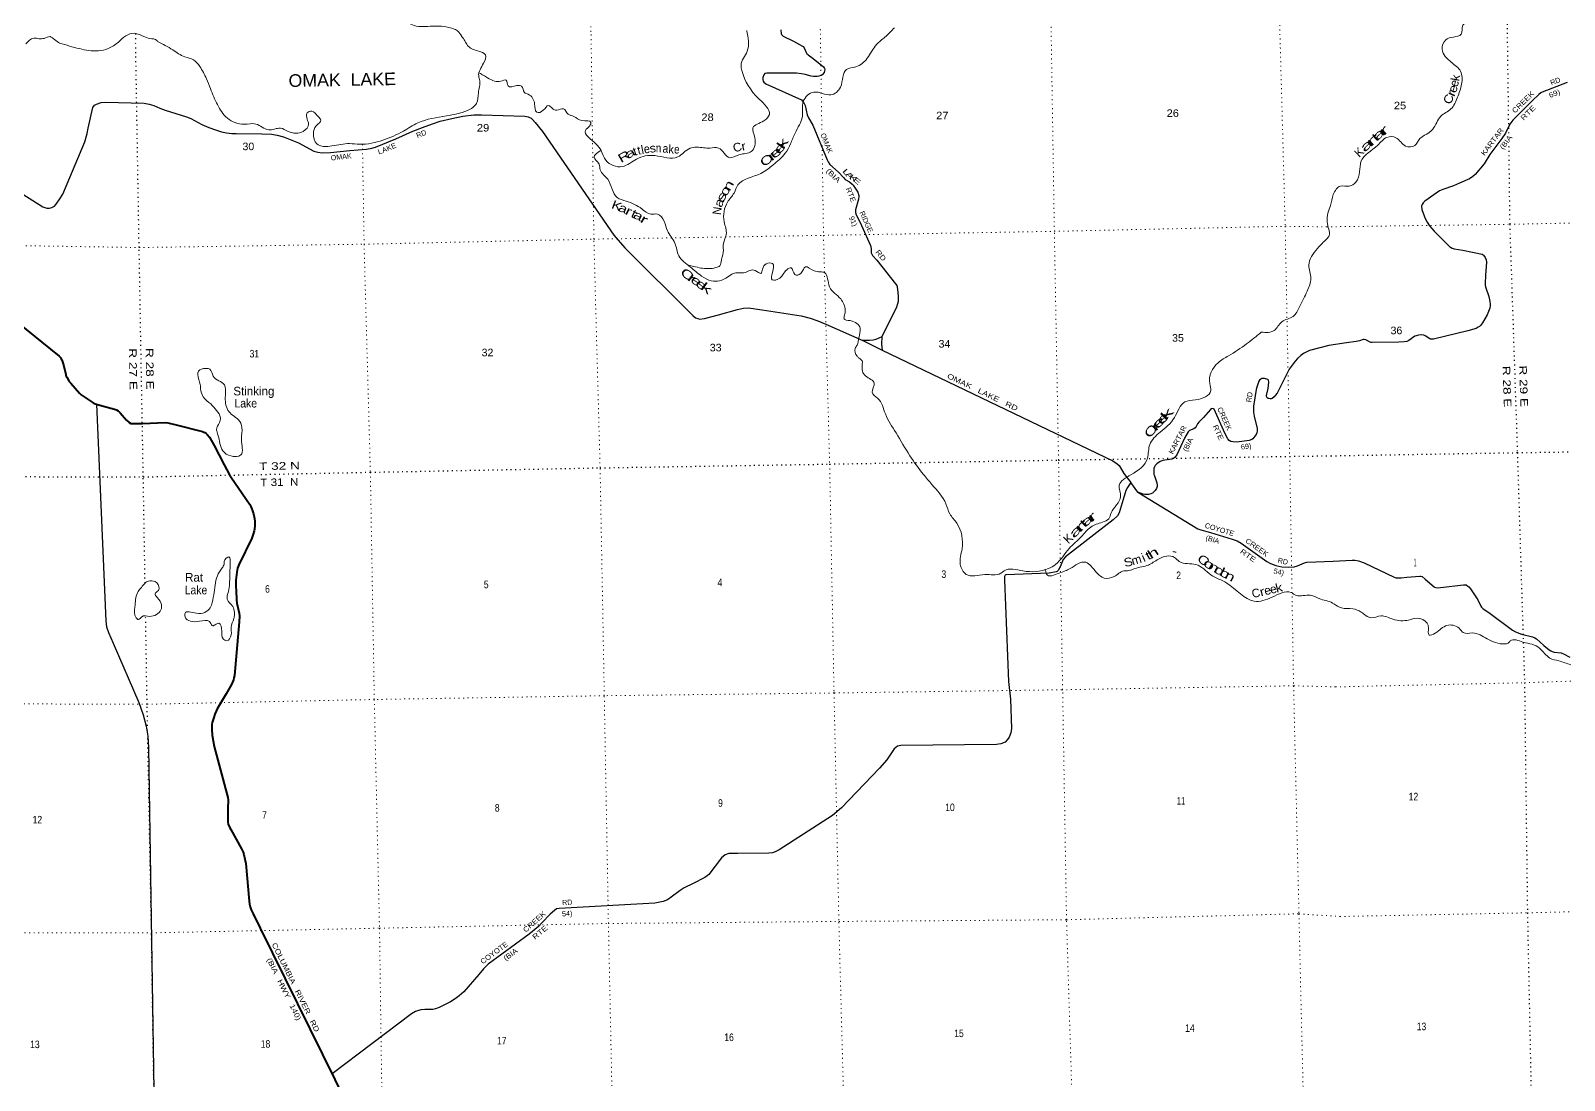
# Model space of a CAD drawing. Header units: feet. Extents: x 244583 to 493183, y 184934 to 372822.
# Drawn here: x 399801 to 435380, y 254993 to 279355 of the extents above; entities that cross this region are included whole.
import ezdxf
from ezdxf.enums import TextEntityAlignment as Align

# ---------------------------------------------------------------- set-up
doc = ezdxf.new("R2010")
doc.units = ezdxf.units.FT
doc.header["$LTSCALE"] = 70
doc.linetypes.add('DOTTED', pattern=[1.5, 0.3, -1.2])
for name, color, linetype, lineweight in [('26', 7, 'Continuous', 40), ('29', 7, 'Continuous', 25), ('30', 7, 'Continuous', 25), ('39', 7, 'Continuous', 13), ('6', 7, 'DOTTED', 25), ('7', 7, 'DOTTED', 13)]:
    doc.layers.add(name, color=color, linetype=linetype, lineweight=lineweight)
doc.layers.add('27', color=7, linetype='Continuous')
doc.layers.add('41', color=7, linetype='Continuous')

msp = doc.modelspace()

# ---------------------------------------------------------------- linework, layer by layer
at = {"layer": '26'}
for points in [[(399191.79, 272921.77), (399324.14, 272761.47), (399413.5, 272660.39), (399494.55, 272578.08), (400459.9, 271803.51), (400480.82, 271783.18), (400493.67, 271766.17), (400508.99, 271741.39), (400524.76, 271711.74), (400565.76, 271596.08), (400612.92, 271372.03), (400619.72, 271349.68), (400625.52, 271335.93), (400638.18, 271313.72), (400697.91, 271215.54), (400731.16, 271170.9), (400935.9, 270943.4), (400974.36, 270905.6), (401064.12, 270838.42), (401252.57, 270717.9), (401299.2, 270696.51), (401330.02, 270684.71), (401330.02, 270684.71)], [(401330.02, 270684.71), (401402.16, 270661.52), (401746.03, 270570.2), (401791.68, 270552.67), (401828.6, 270529.34), (401879.5, 270482.03), (402025.49, 270311.13), (402083.1, 270257.18), (402123.9, 270239.69), (402158.9, 270235.07), (402390.69, 270238.22), (402397.8, 270238.5)], [(402397.8, 270238.5), (402922.72, 270259), (402979.68, 270253.3), (403172.94, 270203.7), (403786.9, 270049.19), (403816.04, 270037.52), (403843.03, 270025.29), (403872.38, 270006.42), (403895.69, 269985.04), (403946.38, 269916.77), (404054.14, 269729.54), (404286.19, 269278.44), (404413.43, 269048.05), (404444.82, 268996.57), (404885.44, 268354.7), (404907.88, 268309.35), (404923.42, 268272.42), (404948.67, 268208.27), (404971.99, 268138.28), (404995.3, 268033.31), (405005.01, 267961.38), (405003.07, 267870.02), (404993.1, 267785.89), (404987.53, 267745.6), (404966.16, 267665.9), (404933.68, 267575.63), (404626.36, 266958.36), (404599.95, 266882.48), (404580.52, 266787.23), (404561.09, 266598.66), (404561.09, 266464.53), (404564.9, 266352.38), (404576.03, 266142.47), (404585.38, 266066.02), (404636.03, 265833.87), (404643.66, 265766.65), (404641.05, 265636.04), (404528.36, 264391.83), (404516.41, 264332.02), (404502.81, 264287.31), (404458.86, 264181.52), (404337, 263962.88), (404128.83, 263618.59), (404101.15, 263564), (404074.43, 263494.18), (404048.2, 263414.47), (404012.26, 263297.84), (404005.46, 263251.18), (404001.57, 263134.54), (404009.23, 263002.29), (404056.91, 262738.05), (404376.54, 261558), (404383.63, 261493.98), (404372.52, 261298.09), (404371.84, 261031.59), (404375.57, 260982.59), (404385.28, 260941.77), (404423.12, 260854.17), (404443.57, 260811.52), (404689.61, 260366.9), (404728.18, 260288.6), (404745.66, 260232.23), (404772.86, 260127.25), (404792.1, 260026.21), (404869.03, 259154.42), (404878.74, 259081.41), (404892.34, 259019.2), (404917.59, 258951.17), (404961.21, 258860.11), (405125.78, 258526.55)], [(405125.78, 258526.55), (407726.56, 253255.02)]]:
    msp.add_lwpolyline(points, dxfattribs=at)
at = {"layer": '29'}
for p, q in [((419102.59, 272163.43), (419554.8, 271937.16)), ((425485.81, 268643.74), (425322.55, 268866.19))]:
    msp.add_line(p, q, dxfattribs=at)
for points in [[(417207.07, 279371.39), (417214.1, 279283.08), (417222.18, 279262.85), (417236.42, 279247.54), (417254.53, 279230.48), (417497.24, 279111.96), (417703.17, 278997.38), (417721.56, 278985.69), (417741.78, 278952.31), (417792.57, 278843.95), (417809.51, 278819.29), (417811.53, 278818.28), (417834.79, 278794.51), (417950.36, 278708.15), (418191.63, 278513.8), (418208.81, 278495.59), (418218.92, 278482.95), (418222.97, 278456.64), (418218.92, 278419.73), (418208.18, 278386.87), (418170.4, 278339.3), (418154.22, 278324.64), (418142.1, 278317.05), (418088.37, 278301.55), (418043.03, 278292.27), (418004.62, 278290.75), (417964.18, 278292.27), (417908.57, 278301.68), (417770.61, 278337.03), (417681.13, 278351.44), (417570.15, 278364.96), (416880.51, 278367.63), (416832.91, 278357.04), (416807.73, 278331.21), (416789.94, 278267.33), (416787.51, 278217.92), (416795.6, 278185.55), (416811.77, 278157.23), (416859.04, 278119.52), (417681.36, 277745.92), (417709.44, 277720.24), (417729.66, 277695.96), (417768.3, 277618.67), (417814.57, 277404.63), (417843.7, 277333.79), (417945.48, 277164.49), (418275.99, 276354.48), (418299.8, 276312.16), (418344.28, 276247.42), (418541.22, 276073.71), (418656.5, 275943.04), (418700.11, 275903.49), (418793.19, 275842.31), (418857.89, 275791.73), (418878.11, 275769.48), (418987.2, 275608.12), (419011.46, 275531.24), (419011.46, 275502.92), (419002.16, 275440.06), (418939.57, 275192.53), (418938.68, 275130.67), (418953.55, 275079.85), (419045.36, 274902.26), (419286.43, 274367.96), (419297.77, 274296.36), (419302.6, 274198.01), (419328.66, 274137.63), (419433.48, 274028.93), (419866.74, 273481.44), (419892.96, 273437.33), (419913.18, 273358.43), (419925.99, 273196.2), (419925.31, 273067.1), (419909.14, 273012.48), (419889.81, 272939.17), (419549.69, 272247.78)], [(435448.77, 278149.94), (434868.73, 277926.94), (434835.96, 277911.96), (434787.44, 277875.54), (434644.94, 277734.64), (434184.95, 277280.75), (434116.17, 277184.13), (434015.11, 276979.31), (433929.58, 276853.65), (433649.08, 276482.05), (433516.57, 276264.18), (433310, 276019.9), (433258.97, 275969.79), (433178.1, 275917.19), (432947.62, 275816.04), (432807.47, 275754.78), (432565.3, 275668.91), (432486.65, 275633.96), (432146.99, 275399.28), (432104.1, 275356.56), (432078.25, 275322.4), (432070.17, 275290.03), (432075.01, 275206.34), (432148, 274996.55), (432195.51, 274909.69), (432254.14, 274824.72), (432361.9, 274702.11), (432715.11, 274342.21), (432737.35, 274326.03), (432775.55, 274306.58), (432824.29, 274293.66), (433028.51, 274263.58), (433470.11, 274167.62), (433493.5, 274153.05), (433505.63, 274140.91), (433542.02, 274086.29), (433568.3, 274037.73), (433576.92, 273979.01), (433554.98, 273681.65), (433542.02, 273482.4), (433544.04, 273450.03), (433550.61, 273411.04), (433626.04, 273181.14), (433653.22, 273070.69), (433661.31, 273006.97), (433658.68, 272972.18), (433649.18, 272910.87), (433588.51, 272762.21), (433485.41, 272575.03), (433434.87, 272510.29), (433408.59, 272490.06), (433380.28, 272469.83), (433333.06, 272445.84), (433142.73, 272387.74), (432341.08, 272194.7), (432299.99, 272191.3), (432278.4, 272194.7), (432260.21, 272200.76), (432151.03, 272275.62), (432120.58, 272284.91), (432074.2, 272291.8), (431997.38, 272287.76), (431939.3, 272275.53), (431910.44, 272263.48), (431770.31, 272161.54), (431724.44, 272142.09), (431663.78, 272131.98), (431539.25, 272122.43), (430919.77, 272116.8), (430897.53, 272118.83), (430875.76, 272127.07), (430772.18, 272177.5), (430737.81, 272189.64), (430711.18, 272186.8), (430626.61, 272153.22), (430552.92, 272137.73), (430329.75, 272106.92), (429919.47, 272045.43)], [(399616.34, 275560.33), (400083.61, 275264.18), (400179.33, 275231.55), (400241.31, 275231.81), (400293.88, 275248), (400350.49, 275284.42), (400391.87, 275328.97), (400479.88, 275454.36), (400545.7, 275556.28), (401058.11, 276775.44), (401114.72, 276969.66), (401134.54, 277092.43), (401243.76, 277575.02), (401280.5, 277625.14), (401325.33, 277651.44), (401438.2, 277685.83), (401538.77, 277694.41), (402436.96, 277669.65), (402549.6, 277649.75), (402659.35, 277619.08), (402795.56, 277558.23), (402918.14, 277509.83), (403415.5, 277356.07), (403518.78, 277313.63), (403771.52, 277177.88), (403937.12, 277107.23), (404086.73, 277056.65), (404228.25, 277010.12), (404341.47, 276985.84), (404466.82, 276971.68), (404568.96, 276965.15), (405165.04, 276957.9), (405388.75, 276949.43), (405517.06, 276927.2), (405667.76, 276888.73), (406016.88, 276754.43), (406367.29, 276560.99), (406460.88, 276536.06), (406561.38, 276522.55), (406759.99, 276528.42), (407205.67, 276576.42), (407592.48, 276603.48), (407717.98, 276625.87), (407798.71, 276652.03), (408269.95, 276843.65), (408667.02, 277021.75), (408890.47, 277109.26), (409122.85, 277189.02), (409302.91, 277250.87), (409573.25, 277317.84), (409824.53, 277368.21), (410085.07, 277397.54), (410257.19, 277402.61), (411263.33, 277368.62), (411340.86, 277358.1), (411409.6, 277325.73), (411445.99, 277289.32), (411508.12, 277224.62), (411671.15, 277016.29), (413329.05, 274604.75), (413586.33, 274315.74), (415163.7, 272745.86), (415222.66, 272690.81), (415275.23, 272670.58), (415319.71, 272658.44), (415431.54, 272675), (415759.38, 272762.82), (416195.82, 272881.24), (416334.64, 272913.35), (416453.78, 272919.12), (416769.68, 272873.51), (417677.1, 272735.32), (417886, 272679.81), (418065.28, 272620), (418245.81, 272544.35), (419102.59, 272163.43)], [(419549.69, 272247.78), (419407.74, 272189.07), (419347.08, 272172.89), (419258.12, 272160.75), (419102.59, 272163.43)], [(419549.69, 272247.78), (419542.35, 272080.15), (419554.8, 271937.16)], [(419554.8, 271937.16), (424908.16, 269371.72), (425008.04, 269303.64), (425052.52, 269263.18), (425078.24, 269226.09), (425161.54, 269074.55), (425322.55, 268866.19)], [(429919.47, 272045.43), (429472.05, 271932.33), (429407.42, 271903.33), (429326.55, 271858.82), (429269.94, 271818.36), (429186.23, 271746.56), (429132.46, 271680.79), (429039.74, 271563.8), (428999.02, 271494.66), (428714.64, 270941.34), (428675.54, 270886.72), (428647.23, 270855.36), (428598.71, 270818.95), (428578.49, 270811.87), (428555.17, 270810.77), (428523.9, 270813.89), (428505.7, 270818.95), (428488.1, 270835.54), (428473.36, 270863.45), (428471.34, 270886.72), (428512.82, 271051.98), (428521.88, 271195.24), (428517.84, 271242.79), (428501.28, 271261.57), (428422.82, 271279.2), (428389.81, 271283.36), (428366.21, 271279.2), (428339.92, 271268.07), (428311.62, 271242.79), (428295.96, 271216.76), (428246.92, 271076.89), (428234.49, 271023.74), (428170.09, 270635.86), (428167.01, 270582.42), (428166.05, 270497.28), (428181.95, 270411.23), (428255.4, 270122.27), (428255.01, 270065.35), (428246.92, 270017.8), (428230.75, 269978.36), (428203.83, 269941.58), (428155.94, 269883.27), (428127.64, 269863.04), (428072.07, 269845.9), (427785.84, 269807.41), (427694.98, 269808.41), (427646.46, 269820.55), (427605.41, 269845.87), (427571.65, 269883.27), (427505.75, 270009.16), (427254.11, 270568.67), (427240.08, 270580.23), (427215.82, 270582.25), (427197.63, 270578.2), (427169.42, 270558.76), (427012.84, 270375.79), (426904.47, 270270.69), (426871.82, 270229.47), (426839.77, 270166.5), (426816.8, 270135.46), (426783.16, 270113.9), (426684.1, 270073.44), (426665.9, 270061.3), (426652.63, 270045.14), (426572.29, 269894.08), (426394.46, 269529.05), (426340.39, 269449.32), (426310.07, 269423.02), (426277.21, 269411.5), (426113.96, 269387.78), (426041.17, 269370.41), (426004.78, 269352.21), (425929.97, 269299.61), (425889.54, 269259.14), (425869.32, 269228.8), (425856.6, 269190.52), (425853.15, 269093.25), (425857.19, 269051.78), (425869.49, 269021.31), (425927.95, 268859.58), (425933.6, 268808.82), (425932, 268774.61), (425919.87, 268732.13), (425905.72, 268705.83), (425887.22, 268680.7), (425847.08, 268641.09), (425822.82, 268620.86), (425786.43, 268602.65), (425729.82, 268589.5), (425648.95, 268591.52), (425609.8, 268598), (425485.81, 268643.74)], [(401330.02, 270684.71), (401541.53, 265655.83), (401561.72, 265519.84), (401607.73, 265383), (401711.86, 265135.36), (402310.04, 263765.89), (402406.9, 263477.69), (402481.1, 263209.1), (402518, 262983.97), (402533.54, 262719.5), (402746.61, 249298.37)], [(425322.55, 268866.19), (425242.58, 268753.36), (425210.43, 268682.16), (425147.24, 268470.94), (425055.36, 268162.26), (425012.1, 268093.83), (424916.55, 268003.88), (423811.16, 267144.99), (423749.97, 267078.67), (423697.54, 266950.42), (423648.91, 266836.37), (423633.25, 266817.25), (423615.39, 266800.35), (423595.08, 266792.83), (423425.88, 266762.93), (422424.45, 266727.09), (422408.05, 266714.07), (422395.92, 266685.75), (422396.18, 266603.39), (422485.47, 264248.62), (422530.65, 263835.97), (422553.96, 263156.5), (422537.44, 263054.28), (422502.65, 262959.67), (422464.66, 262900.53), (422408.05, 262841.86), (422311.31, 262802.17), (422206.56, 262783.76), (419984.63, 262765.83), (419909.13, 262744.76), (419836.45, 262685.94), (419660.87, 262429.92), (419490.25, 262240.59), (418611.15, 261318.47), (418399.33, 261137.44), (417167.95, 260344), (417070.56, 260292.76), (417009.51, 260273.98), (416929.04, 260266.45), (416207.71, 260260.62), (415999.02, 260258.36), (415910.06, 260225.99), (415829.19, 260153.16), (415529.97, 259770.8), (415493.58, 259738.43), (415441.2, 259699.21), (415172.75, 259562.23), (414959.83, 259463.28), (414866.29, 259402.24), (414656.84, 259240.31), (414571.65, 259184.1), (414470.59, 259141.44), (414281.29, 259105.05), (412060.61, 258983.81), (411998.01, 258969.67), (411950.71, 258937.47), (411851.1, 258852.59), (411662.57, 258646.73), (411579.43, 258565.03), (411365.82, 258388.07), (410410.84, 257687), (410302.36, 257580.11), (410201.46, 257450.81), (409848.78, 257045.68), (409742.93, 256956.61), (409646.61, 256883.84), (409537.43, 256815.05), (409274.6, 256685.57), (409189.68, 256649.16), (409131.97, 256640.7), (408946.18, 256636.67), (408850.03, 256628.93), (408774.99, 256604.7), (408728.72, 256588.46), (408638.76, 256535.16), (406794.16, 255144.91)], [(425487.83, 268643.78), (426879.57, 267796.26), (426944.91, 267768.11), (427171.97, 267705.75), (427677.51, 267553.28), (427790.02, 267511.18), (427885.09, 267460.93), (428481.46, 267037.77), (428565.58, 266989.42), (428683.64, 266944.71), (428827.46, 266912.37), (428986.91, 266900.2), (429112.3, 266912.5), (429193.13, 266936.62), (429349.14, 267006.41), (429407.44, 267017.54), (429615.45, 267028.33), (430019.24, 267043.14)], [(430019.24, 267043.14), (430456.32, 267068.48), (430521.5, 267066.14), (430602.38, 267049.95), (430734.01, 266999.97), (431435.35, 266669.61), (431471.74, 266657.47), (431519.69, 266651.75), (431593.05, 266657.47), (431725.02, 266667.9), (432026.99, 266690.94), (432047.95, 266690.85), (432078.28, 266683.77), (432153.46, 266622.01), (432356.75, 266448.36), (432371.44, 266437.96), (432395.7, 266429.87), (432446.24, 266425.83), (432510.37, 266430.69), (433043.36, 266494.87), (433072.99, 266495.63), (433101.3, 266491.58), (433141.73, 266465.28), (433165.99, 266447.07), (433206.74, 266396.74), (433373.36, 266145.31), (433440.96, 265998.95), (433459.15, 265976.7), (433498.75, 265937.07), (433625.52, 265854.02), (434180.69, 265440.46), (434247.65, 265401.13), (434384.29, 265347.57), (434643.92, 265286.82), (434698.6, 265263.99), (434736.92, 265238.27), (434906.04, 265084.41), (435030.08, 264981.33), (435064.45, 264959.08), (435100.59, 264942.8), (435145.31, 264931.77), (435302.83, 264914.46), (435323.23, 264909.51), (435363.67, 264889.28), (435504.63, 264811.41)]]:
    msp.add_lwpolyline(points, dxfattribs=at)
at = {"layer": '39'}
for points in [[(398988.5, 284246.33), (398994.15, 284484.39), (399138.56, 284767.34), (399287.74, 284854), (399508.5, 284827.35), (399650.18, 284891.59), (399651.85, 285061.33), (399681.24, 285251.98), (399932.03, 285312.96), (400146.61, 285134.64), (400146.39, 284987.17), (400026.13, 284874.99), (400143.44, 284554.78), (400419.7, 283864.92), (400687.04, 283285.95), (400778.97, 283088.32), (400921.68, 282956.63), (401104.48, 283070.42), (401245.02, 283179.07), (401657.48, 283234.11), (402163.25, 283350.13), (402431.28, 283134.8), (402604.19, 282616.02), (402713.29, 282457.21), (402859.9, 282252.9), (403186.87, 281944.14), (403307.41, 281733.1), (403540.79, 281686.57), (403709.91, 281705.06), (403904.03, 281615.1), (404094.73, 281579.59), (404353.15, 281735.72), (404770.32, 281998.95), (404897.85, 281986.07), (405122.1, 281824.16), (405625.68, 281400.74), (406010.69, 281111.65), (406249.45, 280857.18), (406513.9, 280702.36), (407000.08, 280561.32), (407334.92, 280260.84), (407510.19, 280041.1), (407664.71, 279843.06), (407799.74, 279852.59), (408072.56, 279920.2), (408374.53, 279719.88), (408581.51, 279523.18), (408742.57, 279462.68), (409174.65, 279461.65), (409594.12, 279401.72), (409706.5, 279350.07), (409804.72, 279221.28)], [(433417.43, 279683.2), (433303.38, 279593.55), (433026.05, 279479.8), (432983.75, 279273.51), (432808.86, 279207.19), (432627.89, 279142.84), (432547.38, 278924.05), (432758.31, 278621.35), (432970.32, 278411.51), (432997.6, 278111.04), (432899.79, 277807.31), (432749.16, 277537.38), (432512.76, 277367.52), (432330.14, 277069.01), (432139.88, 276925.84), (432025.65, 276848.02), (431910.22, 276689.44), (431698.47, 276675.24), (431474.49, 276870.84), (431262.52, 276878.84), (431050.47, 276695.09), (430662.79, 276319.88), (430630.93, 276079.37), (430544.59, 275838.33), (430390.14, 275745.98), (430188.34, 275746), (430020.77, 275554.62), (429952.8, 275293.58), (429894.01, 275121.43), (429877.94, 274915.39), (429913.99, 274744.19), (429923.56, 274596.94), (429871.54, 274522.12)], [(401839.39, 279089.29), (402009.18, 279237.19), (402199.49, 279294.61), (402445.97, 279210.03), (402608.58, 279167.74), (402693.79, 279151.75), (402744.37, 279105.59)], [(416413.3, 279354.67), (416421.92, 278875.36), (416280.27, 278553.48), (416298.72, 278426.52), (416700.5, 277767.02), (416937.24, 277409.64), (416810.66, 277259.81), (416556.97, 277101.59), (416599.54, 276869.98), (416518.47, 276549.22), (416232.99, 276473.27), (416014.01, 276406.61), (415761.5, 276630.34), (415555.48, 276628.58), (415411.92, 276636.06), (415096.97, 276626.25), (414813.76, 276425.05), (414279.94, 276453.68), (413857.15, 276375.21), (413526.97, 276201.44), (413142.57, 276345.96), (413035.5, 276570.33), (412915.53, 276725.75), (412671.47, 277040.56), (412770.55, 277147.45), (412799.45, 277224.77), (412590.58, 277269.44), (412399, 277362.93), (412272.78, 277417.2), (412159.45, 277540.41), (412008.54, 277507.34), (411900.64, 277553.86), (411814.59, 277620.99), (411693.45, 277505.61), (411540.74, 277460.38), (411492.81, 277653.5), (411345.35, 277877.12), (411255.65, 277921.96), (411190.46, 278064.24), (411083.11, 278080.46), (410877.24, 278070.63), (410832.35, 278207.21), (410705.57, 278180.64), (410564.06, 278186.14), (410399.07, 278261.93), (410301.04, 278320.75), (410211.74, 278369.33)], [(415033.66, 273926.51), (415345.14, 273846.2), (415698.5, 273854.69), (415790.62, 273898.81), (415824.53, 274034.82), (415867.95, 274203.34), (415872.12, 274419.64), (415937.06, 274626.94), (415889.4, 274917.06), (415967.95, 275377.21), (416117.71, 275586.07), (416209.26, 275773.65), (416739.77, 276040), (417023.02, 276239.18), (417307.02, 276509.09), (417428.31, 276727.54), (417532.87, 276978), (417703.72, 277361.03), (417725.61, 277715.06), (417970.24, 277927.68), (418363.28, 277864.15), (418586.31, 278042.02), (418726.29, 278456.81), (418943.4, 278515.35), (419206.46, 278714.16), (419424.95, 279031.37), (419617.77, 279204.65), (419839.16, 279422.13)], [(399692.09, 279049.73), (399872.54, 279182.31), (400000.12, 279167.41), (400110.93, 279176.31), (400251.22, 279216.28), (400356, 279146.24), (400476.1, 279063.69)], [(400473.08, 279065.77), (400932.98, 278937.34), (401372.24, 278886.78), (401600.85, 278938.54), (401839.39, 279089.29)], [(402744.37, 279105.59), (403099.01, 278908.29), (403376.64, 278747.67), (403577.91, 278676.59), (403722.07, 278523.63), (403878.71, 278239.55), (403971.76, 278008.87), (404131.98, 277637.96), (404363.88, 277324.95), (404752.28, 277182.52), (405022.88, 277187.48), (405322.29, 277051.51), (405594.29, 277090.84), (405775.4, 277017.37), (406124.86, 277017.7), (406249.09, 277185.68), (406214.67, 277302.25), (406218.14, 277445.79), (406320.43, 277486.05), (406470.15, 277361.49), (406532.22, 277279.77), (406427.53, 277148.53), (406360.06, 276969.47), (406441.18, 276728.46), (406787.48, 276680.24), (407198.6, 276734.25), (407435.23, 276718.37), (407972.86, 276812.82), (408448.55, 277023.59), (408779.27, 277211.69), (409445.24, 277377.13), (409934.04, 277501.69), (410145.18, 277667.22), (410187.21, 277912.5), (410220.51, 278193.99), (410194.23, 278306.67), (410308.16, 278597.73), (410353.09, 278794.56), (410167.65, 278884.12), (409937.05, 279013.27), (409872.55, 279117.17), (409804.72, 279221.28)], [(413031.18, 276575.93), (412870.55, 276419.79), (412986.59, 276258.23), (413013.27, 276123.33), (413186.91, 275904.23), (413408.63, 275483.93), (413614.23, 275396.76), (413983.13, 275215.58), (414185.31, 275094), (414340.8, 275096.85), (414495.29, 274931.95), (414574.02, 274711.11), (414744.86, 274423.25), (414837.06, 274127.89), (415104.39, 273866.04), (415362.63, 273660.61), (415590.92, 273547.59), (415967.12, 273633.28), (416098.91, 273718.55), (416373.18, 273743.78), (416608.68, 273790.52), (416743.24, 273722.26), (416777.88, 273817.87), (416862.48, 273942.68), (417011.85, 273949.46), (417007.45, 273745.28), (417004.53, 273571.45), (417177.54, 273610.99), (417339.71, 273803.91), (417443.91, 273850.27), (417527.53, 273694.18), (417666.47, 273718.96), (417772.78, 273872.46), (417974.42, 273781.17), (418223.71, 273735.22), (418334.67, 273407.87), (418592.2, 273129.68), (418697.98, 272864.88), (418681.89, 272749.4), (418671.23, 272668.37), (418811.41, 272624.46), (419044.94, 272444.85), (419014.55, 272226.05), (418973.15, 272057.57), (418926.07, 271979.92), (418971.76, 271798.89), (419021.1, 271751.29), (419088.84, 271691.91), (419090.63, 271592.93), (419167.88, 271341.75), (419372.92, 271173.74), (419324.25, 270960.67), (419445.84, 270827.5), (419628.2, 270461.04), (419876.53, 270021.03), (420197.26, 269487.36), (420510.07, 269056.6), (420710.22, 268823.84), (421033.56, 268369.03), (421122.5, 268142.31), (421288.1, 267921.04), (421407.83, 267331.15), (421367.99, 266964.66), (421503.45, 266734.76), (421933.76, 266732.53), (422306.95, 266761.59), (422384.68, 266819.6), (422821.05, 266817.48), (423407.97, 266868.64), (423575.92, 266964.67), (423894.44, 267336.26), (424174.32, 267610.14), (424396.52, 267834.47), (424663.2, 267944.43), (424813.23, 268025.99), (424865.35, 268160.31), (425084.7, 268542.21), (425055.76, 268802.36), (425326.06, 269047.77), (425708.98, 269432.67), (425761.89, 269746.85), (426003.15, 270034.17), (426334.37, 270373.66), (426574.24, 270737.75), (426821.82, 270786.73), (427179.5, 271003.44), (427152.39, 271162.58), (427345.64, 271647.06), (427587.15, 271809.1), (428008.42, 272083.55), (428348.92, 272356.53)], [(428348.92, 272356.53), (428645.19, 272394.28), (428827.33, 272599.69), (429085.75, 272719.61), (429237.27, 272942.64), (429416.45, 273311.68), (429500.05, 273604.2), (429454.12, 273910.51), (429651.15, 274298.06), (429872.27, 274523.17)], [(403979.22, 270690.08), (403804.51, 270856.63), (403747.36, 271001.07), (403732.65, 271144.28), (403680.06, 271371.66), (403694.8, 271450.74), (403865.35, 271514.48), (403958.61, 271495.98), (404034.22, 271335.71), (404294.37, 271136.38), (404317.03, 270888.24), (404377.76, 270545.82), (404486.94, 270428.6), (404620.1, 270325.96), (404702.14, 270145.59), (404688.96, 269868.51), (404675.29, 269506.54), (404443.39, 269484.11), (404261.51, 269600), (404145.64, 269975.76), (404113.24, 270092.37), (404182.95, 270259.35), (404203.23, 270366.82), (404113.22, 270540.98), (403979.22, 270690.08)], [(430036.55, 266054.15), (430209.24, 265956.92), (430473.82, 265935.31), (430670.36, 265858.53), (430885.58, 265729.46), (431127.29, 265774.23), (431400.52, 265696.19), (431768.01, 265675.59), (431965.37, 265715.89), (432194.51, 265607.14), (432227.85, 265504.53), (432243.78, 265327.06), (432384.62, 265368.82), (432657.21, 265551.15), (432938.39, 265485.3), (433034.28, 265383.3), (433246.25, 265375.3), (433590.7, 265239.43), (433995.52, 265120.3), (434078.05, 265141.3), (434125.96, 265192.23), (434418.85, 265164.85), (434635.32, 265112.48), (434803.72, 265023.32), (435044.19, 264793.57), (435250.68, 264729), (435528.07, 264638.89), (435797.12, 264574.94), (436132.14, 264572.19), (436422.26, 264619.45), (436744.39, 264693.28), (436978.73, 264669.35), (437291.84, 264638.13), (437614.04, 264705.89), (437897.63, 264799.52), (438248.47, 264829.22), (438605.46, 265046.69), (438827.16, 265272.92), (438983.75, 265353.19), (439053.11, 265479.01), (439245.11, 265450.63), (439642.29, 265486.84), (439776.54, 265581.01), (439882.38, 265691.05), (440135.35, 265818.69), (440374.99, 266067.3), (440640.53, 266546.26), (440652.67, 266939.97), (440761.47, 267155), (440983.07, 267391.32), (441399.6, 267708.28), (441658.05, 267892.49), (441717.97, 267953.63), (441794.03, 268014.94), (441896.36, 268072.46), (441988.4, 268150.07), (442272.63, 268181.13), (442571.05, 268206.28), (442849.69, 268190.86), (443090.89, 268286.09), (443272, 268336.31), (443512.12, 268338.68), (443605.64, 268270.98), (443682.85, 268219.26)], [(403992.42, 266020.79), (404048.69, 266260.27), (404131.65, 266700.29), (404241.45, 266884.17), (404286.4, 266967.84), (404291.26, 267034.62), (404400.43, 267141.69), (404431.65, 266978.58), (404418.62, 266693.42), (404388.66, 266339.24), (404359.59, 266158.86), (404487.9, 265989.45), (404511.14, 265708.99), (404454.1, 265511.93), (404451.32, 265330.01), (404352.76, 265194.84), (404267.11, 265239.75), (404233.57, 265418.98), (404163.65, 265599.57), (404101.34, 265582.26), (404023.28, 265542.44), (403977.83, 265598.19), (403946.73, 265642.07), (403714.36, 265645.9), (403385.17, 265753.04), (403381.69, 265833.8), (403646.34, 265832.59), (403963.22, 265959.63), (403992.42, 266020.79)], [(423327.35, 266854.86), (423354.76, 266794.92), (423369.92, 266738.62), (423659.56, 266761.83), (423916.97, 266871.9), (424277.98, 267015.92), (424396.67, 266931.2), (424704.76, 266649.89), (424934.42, 266684.41), (425160.32, 266815.85), (425277.33, 266824.06), (425415.87, 266871.05), (425729.54, 266951.56), (425963.41, 267089.21), (426334.35, 267130.35), (426447.21, 267033.4), (426834.3, 266963.7), (427182.01, 266725.56), (427547.06, 266534.21), (428186.97, 266111.46), (428599.38, 266205.9), (429039.84, 266312.98), (429162.24, 266246.52), (429483.29, 266254.42), (429727.4, 266159.87), (429895.85, 266116.48), (430038.26, 266053.19)], [(402436.18, 266504.91), (402280.15, 266308.06), (402217.44, 265977.53), (402250.2, 265729.57), (402301.45, 265688.08), (402377.09, 265750.08), (402564.75, 265761.6), (402822.55, 265915.86), (402836.52, 266037.36), (402738.73, 266195.21), (402688.55, 266289.26), (402763.97, 266363.39), (402724.37, 266542.51), (402566.02, 266586.09), (402463.73, 266545.83), (402436.18, 266504.91)]]:
    msp.add_spline(points, degree=3, dxfattribs=at)
at = {"layer": '6'}
for p, q in [((434048.73, 279724.03), (434085.81, 276889.17)), ((402233.67, 279285.28), (402236.07, 279096.51))]:
    msp.add_line(p, q, dxfattribs=at)
for points in [[(402455.06, 266533.52), (402413.38, 268998.1), (402317.26, 274321.02), (402236.07, 279096.51)], [(434088.67, 276670.19), (434112.34, 274860.28), (434289.36, 269561.68), (434456.71, 264220.6), (434523.16, 258880.54), (434630.91, 253645.85), (434735.77, 248298.1), (434827.98, 243004.72), (434924.24, 237709.36), (435062.23, 233747.35)], [(429968.73, 269488.2), (434289.36, 269561.68), (439521.36, 269637.52), (444807.26, 269770.4), (449926.4, 269831), (455264.61, 269980.54), (460564.7, 270107.51), (460676.35, 270111.4)], [(399261.83, 269004.8), (402413.38, 268998.1), (407681.77, 269106.67), (413010.88, 269208.28), (418336.2, 269295.67), (423647.29, 269388.86), (429009, 269474.89), (429968.73, 269488.2)], [(403067.59, 233147.74), (402978.74, 237131.09), (402870.1, 242476.01), (402784.88, 247754.68), (402684.79, 253114.08), (402604.9, 258392.66), (402502.61, 263721.53), (402468.27, 265752.18)]]:
    msp.add_lwpolyline(points, dxfattribs=at)
at = {"layer": '7'}
msp.add_line((418119.95, 279388.48), (418156.26, 277038.59), dxfattribs=at)
for points in [[(412418.43, 301188.83), (412414.62, 295871.71), (412610.45, 290563.75), (412681.91, 285224.32), (412775.89, 279873.34), (412801.49, 279289.46)], [(424403.17, 233542.5), (424319.49, 237533.91), (424233.47, 242857.02), (424125.74, 248151.44), (423994.18, 253423.19), (423831.86, 258720.65), (423741.46, 264061.86), (423647.29, 269388.86), (423549.4, 274697.6), (423472.4, 279489.4)], [(428774.28, 279590.65), (428904.51, 274813.83), (429009, 269474.89), (429099.1, 264149.84), (429222.95, 258857.74), (429349.69, 253517.19), (429465.39, 248228.99), (429577.44, 242918.48), (429626.35, 237637.13), (429722.21, 233644.09)], [(413682.94, 235620.58), (413644.35, 237372.83), (413526.2, 242685.24), (413434.59, 247981.98), (413316.54, 253288.33), (413203.86, 258633.18), (413108.4, 263919.74), (413010.88, 269208.28), (412866.54, 274516.17), (412801.49, 279289.46)], [(407497.92, 276717.47), (407535.71, 274398.37), (407681.77, 269106.67), (407772.97, 263832.16), (407893.07, 258523.82), (407953.26, 254312.28)], [(418161.66, 276689.43), (418193.89, 274603.6), (418336.2, 269295.67), (418438.2, 263982.96), (418550.41, 258664.37), (418691.39, 253379.24), (418787.86, 248088.07), (418882.18, 242752.99), (418983.46, 238686.15)], [(429866.39, 274801.27), (434112.34, 274860.28), (439428.76, 274969.25), (444688.68, 275077.65), (449904.31, 275175.53), (455141.44, 275342.24), (460433.52, 275463.08), (460565.6, 275478.55)], [(399165.86, 274371.59), (402317.26, 274321.02), (407535.71, 274398.37), (412866.54, 274516.17), (418193.89, 274603.6), (423549.4, 274697.6), (428904.51, 274813.83), (429866.39, 274801.27)], [(430072.04, 264124.45), (434456.71, 264220.6), (439637.22, 264398.87), (444866.46, 264547.34), (450202.64, 264696.87), (455402.71, 264738.07), (460720.79, 264881.37), (460784.16, 264886.87)], [(430072.04, 264124.45), (429099.1, 264149.84), (423717.3, 264057.38), (418438.2, 263982.96), (413108.4, 263919.74), (407772.97, 263832.16), (402502.61, 263721.53), (399356.17, 263729.74)], [(430174.68, 258794.74), (434523.16, 258880.54), (439758.72, 259002.84), (444925.16, 259174.91), (450332.13, 259308.99), (455529.4, 259426.87), (460851.75, 259548), (460894.18, 259555.28)], [(399451.19, 258416.82), (402602.13, 258415.46), (407893.07, 258523.82), (413203.86, 258633.18), (418548.1, 258680.5), (423831.86, 258720.65), (429222.95, 258857.74), (430174.68, 258794.74)]]:
    msp.add_lwpolyline(points, dxfattribs=at)

# ---------------------------------------------------------------- texts
at = {"layer": '27', "width": 1.25}
for s, p in [('COLUMBIA   RIVER   RD', (405389.34, 258150.56)), ('(BIA   HWY   140)', (405273.15, 257798.41))]:
    msp.add_text(s, height=120, rotation=296.26, dxfattribs=at).set_placement(p)
at = {"layer": '30'}
for s, rotation, p in [('RD', 21.03, (435193.01, 278126.6)), ('RD', 21.387, (408885.28, 276903.87)), ('OMAK', 292.197, (418209.88, 276721.85)), ('RIDGE', 294.284, (419131.81, 274893.82)), ('CREEK', 294.216, (427441.41, 270322.89)), ('COYOTE', 343.217, (427364.66, 267720.74)), ('(BIA', 343.217, (427201.92, 267488.9)), ('54)', 3.125, (412249.79, 258803.86))]:
    msp.add_text(s, height=120, rotation=rotation, dxfattribs=at).set_placement(p, align=Align.CENTER)
for s, rotation, width, p in [('CREEK', 44.618, 1.15, (434461.33, 277651.36)), ('69)', 21.03, 1.15, (435172.76, 277840.27)), ('RTE', 44.618, 1.3, (434582.68, 277406.27)), ('KARTAR', 52.953, 1.15, (433755.66, 276739.44)), ('(BIA', 52.953, 1.15, (434072.86, 276728.1)), ('OMAK', 6.147, 0.95, (407010.58, 276367.45)), ('LAKE', 22.128, 1.1, (408091.01, 276563.01)), ('(BIA', 316.419, 1.25, (418379.96, 275950.34)), ('L', 311.419, 1.95, (418678.16, 276024.3)), ('A', 317.795, 1.75, (418756.51, 275950.7)), ('K', 321.686, 1.55, (418846.72, 275888.72)), ('E', 320.175, 1.65, (418935.05, 275821.65)), ('RTE', 291.338, 1.1, (418773.88, 275524.96)), ('91)', 294.284, 0.95, (418830.65, 274907.33)), ('RD', 308.357, 1.2, (419476.82, 274101.48)), ('OMAK   LAKE   RD', 334.395, 1.3, (421858.23, 270910.93)), ('RD', 80.573, 0.9, (428132.36, 270839.7)), ('KARTAR', 63.026, 1.1, (426462.2, 269832.7)), ('RTE', 294.216, 1.15, (427298.72, 270006.28)), ('(BIA', 64.026, 1.05, (426699.47, 269721.3)), ('69)', 7.659, 1.05, (428005.63, 269645.25)), ('CREEK', 324.642, 1.1, (428215.85, 267312.06)), ('RTE', 324.642, 1.25, (428008.92, 267124.6)), ('54)', 347.327, 1.05, (428744.32, 266734.76)), ('RD', 347.327, 0.95, (428836.98, 266981.98)), ('RD', 3.125, 0.85, (412251.85, 259064.36)), ('CREEK', 41.639, 1.15, (411526.16, 258628.04)), ('RTE', 39.639, 1.25, (411654.03, 258380.11)), ('COYOTE', 36.283, 1.1, (410589.19, 257904.76)), ('(BIA', 36.283, 1.15, (410967.8, 257866.86))]:
    msp.add_text(s, height=120, rotation=rotation, dxfattribs=dict(at, width=width)).set_placement(p, align=Align.CENTER)
at = {"layer": '41'}
for s, height, rotation, width, p in [('OMAK  LAKE', 292.8, 1.039, 1.05, (405785.34, 278047.44)), ('-', 200, 349.046, 1.3, (426266.62, 267191.67))]:
    msp.add_text(s, height=height, rotation=rotation, dxfattribs=dict(at, width=width)).set_placement(p)
for s, rotation, width, p in [('k', 80.293, 1.1, (432951.99, 278244.77)), ('C', 68.465, 1.15, (432786.08, 277729.77)), ('r', 66.328, 1.45, (432846.87, 277863.94)), ('e', 70.928, 1.15, (432887.28, 277973.16)), ('e', 74.838, 1.05, (432921.41, 278109.86)), ('k', 55.489, 1.85, (417324.91, 276684.82)), ('r', 41.407, 2.1, (430962.82, 276715.26)), ('t', 42.076, 1.9, (431064.75, 276807.63)), ('a', 39.736, 1.9, (431136.87, 276873.71)), ('r', 41.407, 2.1, (431260.73, 276969.06)), ('R', 29.921, 1.45, (413615.98, 276349.48)), ('a', 28.646, 1.55, (413754.78, 276425.63)), ('t', 19.191, 1.05, (413851.5, 276460.81)), ('e', 9.09, 0.95, (414110.15, 276513.12)), ('s', 7.451, 1.1, (414244.15, 276529.68)), ('n', 0.535, 0.85, (414368.11, 276531.02)), ('a', 356.478, 0.9, (414521.65, 276521.24)), ('k', 356.812, 0.95, (414655.48, 276505.71)), ('e', 354.649, 0.85, (414783.37, 276503.33)), ('C', 17.252, 1.05, (416223.95, 276554.23)), ('r', 13.538, 1.15, (416361.23, 276577.29)), ('C', 36.241, 1.5, (416924.34, 276266.02)), ('r', 39.661, 2, (417051.95, 276369.22)), ('e', 39.661, 1.8, (417148.18, 276450.11)), ('e', 48.144, 1.9, (417252.28, 276567.71)), ('a', 41.407, 2, (430853.59, 276618.7)), ('n', 60.954, 1.55, (416072.25, 275712.22)), ('K', 339.175, 1.3, (413364.44, 275198.78)), ('a', 69.197, 1.3, (415862.1, 275325.62)), ('s', 67.875, 1.5, (415919.7, 275462.47)), ('o', 63.18, 1.4, (415993.24, 275588.29)), ('a', 338.288, 1.35, (413507.73, 275140.59)), ('r', 334.058, 1.5, (413635.11, 275077.88)), ('t', 333.627, 1.3, (413751.25, 275019.23)), ('a', 333.627, 1.45, (413853.55, 274973.03)), ('r', 329.359, 1.7, (413986.1, 274888.8)), ('N', 81.954, 0.95, (415824.3, 275160.5)), ('C', 320.326, 1.6, (414969.81, 273619.78)), ('r', 322.657, 1.95, (415081.95, 273531.98)), ('e', 326.582, 1.6, (415189.06, 273467.35)), ('e', 324.252, 1.65, (415302.98, 273379.05)), ('k', 323.813, 1.9, (415419.59, 273297.33)), ('e', 45.757, 2, (426135.2, 270292.05)), ('k', 45.655, 2.25, (426228.04, 270389.16)), ('C', 51.54, 1.55, (425859.03, 269997.77)), ('r', 48.424, 2.1, (425959.87, 270107.36)), ('e', 45.757, 2, (426040.63, 270195.02)), ('r', 45.869, 2.25, (424209.09, 267764.66)), ('t', 44.68, 2, (424298.52, 267851.79)), ('a', 38.363, 1.85, (424368.31, 267907.3)), ('r', 38.346, 1.95, (424486.31, 268000.11)), ('a', 44.366, 2.1, (424110.8, 267667.8)), ('i', 23.993, 1.1, (425654.14, 267035.57)), ('t', 27.977, 1.35, (425770.15, 267084.63)), ('h', 32.45, 1.65, (425891.4, 267150.58)), ('S', 14.35, 1.15, (425288.6, 266926.48)), ('m', 17.44, 1.05, (425481.63, 266979.25)), ('C', 327.012, 1.4, (426955.52, 266980.45)), ('o', 323.568, 1.7, (427082.67, 266888.8)), ('n', 328.497, 1.65, (427201.52, 266819.71)), ('d', 332.235, 1.6, (427335.34, 266739.19)), ('o', 332.44, 1.4, (427459.19, 266669.72)), ('n', 332.44, 1.5, (427581.88, 266606.77)), ('k', 13.512, 1.2, (428782.1, 266329.17)), ('r', 14.34, 1.2, (428392.69, 266239.46)), ('e', 14.34, 1.05, (428517.84, 266268.07)), ('e', 13.816, 1.05, (428650.63, 266299.44))]:
    msp.add_text(s, height=200, rotation=rotation, dxfattribs=dict(at, width=width)).set_placement(p, align=Align.CENTER)
for s, rotation, p in [('t', 12.985, (413935.42, 276480.07)), ('l', 10.985, (414011.94, 276493.23)), ('K', 43.981, (430686.39, 276461.49)), ('K', 44.393, (423939.32, 267495.65)), ('C', 13.566, (428247.79, 266205.58))]:
    msp.add_text(s, height=200, rotation=rotation, dxfattribs=at).set_placement(p, align=Align.CENTER)
for s, p in [('Stinking', (404503.24, 270889.74)), ('Rat', (403384.18, 266567.73))]:
    msp.add_text(s, height=200, dxfattribs=at).set_placement(p)
at = {"layer": '41', "width": 0.9}
for p in [(404530.44, 270608.7), (403375.11, 266273.1)]:
    msp.add_text('Lake', height=200, dxfattribs=at).set_placement(p)
at = {"layer": '6'}
for s, rotation, width, p in [('R 27 E', 271.035, 1.35, (402081.37, 271980.72)), ('R 28 E', 271.035, 1.35, (402468.57, 271988.12)), ('R 28 E', 271.913, 1.35, (433947, 271573.45)), ('R 29 E', 271.913, 1.35, (434332.03, 271581.5)), ('T 32 N', 1.181, 1.35, (405100.22, 269155.17)), ('T 31  N', 1.181, 1.15, (405130.99, 268779.52))]:
    msp.add_text(s, height=175, rotation=rotation, dxfattribs=dict(at, width=width)).set_placement(p)
at = {"layer": '7'}
for s, width, p in [('26', 1.1, (426153.81, 277352.05)), ('25', 1.1, (431425.4, 277530.37)), ('29', 1.1, (410152.8, 277013.97)), ('28', 1.1, (415360.32, 277257.53)), ('27', 1.1, (420806.46, 277297.41)), ('30', 1.05, (404714.62, 276581.08)), ('35', 1.05, (426280.31, 272136.78)), ('36', 1.05, (431348.63, 272309.35)), ('31', 0.85, (404879.12, 271770.08)), ('32', 1.05, (410262.32, 271797.22)), ('33', 1.05, (415555.81, 271912.15)), ('34', 1.05, (420863.23, 271998.81)), ('1', 0.4, (431886.5, 266922.12)), ('6', 0.85, (405238.59, 266310.46)), ('5', 0.85, (410314.04, 266414.73)), ('4', 0.85, (415735.77, 266459.63)), ('3', 0.85, (420929.2, 266653.52)), ('2', 0.85, (426376.57, 266626.82)), ('9', 0.85, (415748.26, 261342.51)), ('11', 0.65, (426391.35, 261391.47)), ('12', 0.85, (431768.29, 261490.86)), ('7', 0.85, (405169.62, 261062.39)), ('8', 0.85, (410569.27, 261230.11)), ('10', 0.85, (421016.6, 261242.25)), ('12', 0.85, (399845.68, 260954.98)), ('15', 0.85, (421225.53, 255996.64)), ('14', 0.85, (426584.03, 256117.71)), ('13', 0.85, (431955.68, 256156.6)), ('13', 0.85, (399788.34, 255740.39)), ('18', 0.85, (405139.1, 255750.16)), ('17', 0.85, (410620.68, 255827.49)), ('16', 0.85, (415891.56, 255905.18))]:
    msp.add_text(s, height=175, dxfattribs=dict(at, width=width)).set_placement(p)

doc.saveas('drawing.dxf')
